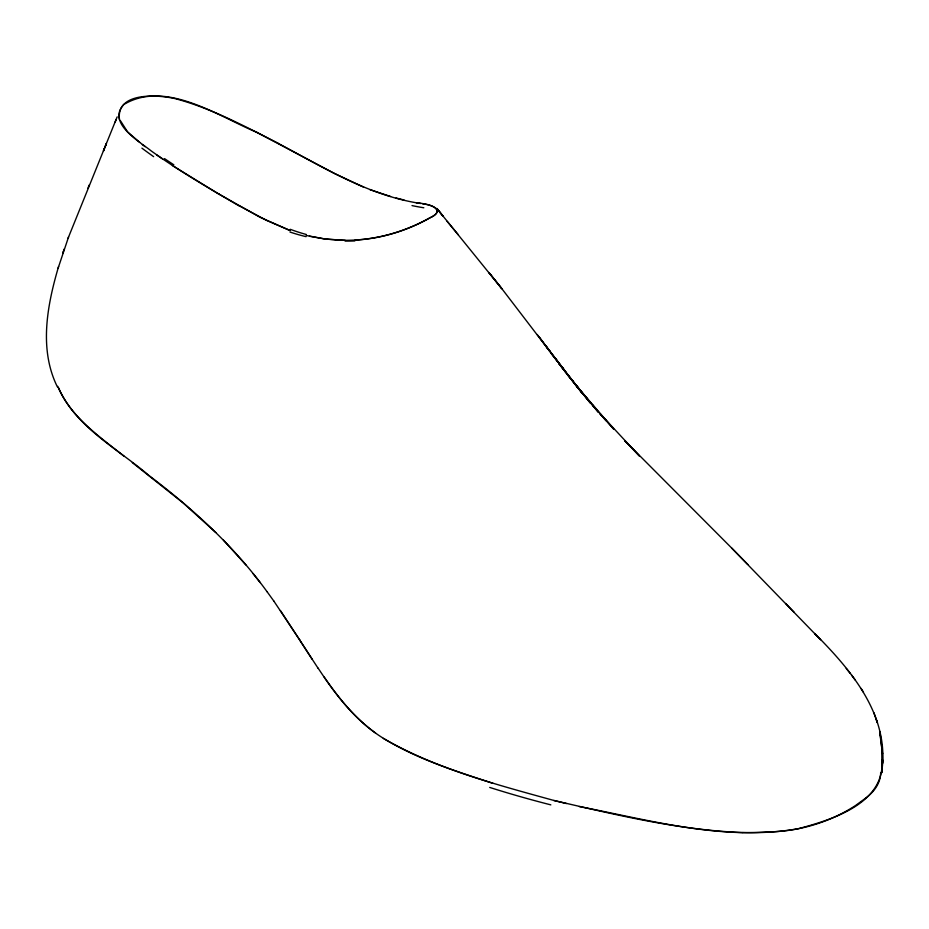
<?xml version="1.0" encoding="UTF-8"?>
<svg xmlns="http://www.w3.org/2000/svg" width="929" height="929" viewBox="0 0 929 929"><rect width="100%" height="100%" fill="white"/><g stroke="black" fill="none" stroke-linecap="round" stroke-linejoin="round"><path stroke-width="1.39" d="M882.074 769.189C888.914 714.006 850.604 669.623 814.675 633.462L820.632 639.744L731.68 548.052L624.776 440.729L639.338 455.942L599.913 413.521L613.674 429.082L574.436 383.503L598.218 412.081L585.003 396.033M880.692 772.545C880.622 783.066 874.154 791.763 866.072 797.79M58.132 268.144L68.572 236.93M58.585 266.53C47.228 305.118 38.728 349.049 57.343 386.801M63.323 251.678L62.847 253.187L64.182 249.042M68.038 238.323L117.159 116.891M115.161 122.059L116.171 119.458M104.454 148.431L103.444 151.021L106.429 143.496L105.418 146.016M87.895 188.262L89.3 184.883M865.549 798.22L855.47 805.559M854.877 805.954C829.748 822.107 800.252 831.072 770.373 831.873M355.006 240.088C380.89 238.753 406.333 230.88 428.966 218.361C449.822 208.549 426.167 203.497 416.204 202.719M345.228 240.321L325.603 239.113L306.21 235.455M742.817 832.581C678.82 830.108 616.124 814.861 553.963 800.484C495.714 784.366 435.991 768.806 383.282 738.381M335.404 240.007C367.617 242.016 400.213 234.213 428.432 218.663A15.468 2.717 -22.8 0 0 429.964 217.758C444.654 211.568 433.448 204.368 422.904 204.02M325.603 239.113L309.427 236.245M420.918 203.521C369.092 195.798 323.977 167.754 278.572 143.565M579.243 806.558C650.962 820.388 724.794 841.604 798.208 828.726C829.376 820.423 879.217 805.594 881.993 767.029M404.034 200.002L396.068 198.005M553.812 800.473L566.423 803.562M390.54 196.483L369.905 189.621M492.974 783.356C455.442 771.024 417.121 759.109 383.271 738.241C355.749 721.183 335.717 694.869 318.159 668.206M290.15 230.566L259.876 217.2L219.267 194.266M290.092 230.52L266.809 220.51L239.531 205.959M363.669 187.182L334.51 173.491L257.031 132.475M257.054 132.429C218.06 116.241 165.966 79.406 123.801 104.512C106.696 122.791 139.083 141.254 151.16 150.881C179.378 171.157 209.524 188.541 239.45 206.133M278.595 143.449C245.186 126.576 211.858 108.414 175.488 98.718C158.116 94.63 115.777 91.565 119.493 119.667M219.36 194.416L172.411 165.525M163.016 159.254L156.896 155.073M142.3 144.552L145.133 146.666M58.399 387.532C75.76 427.328 117.426 448.44 149.035 475.567C193.186 508.941 234.48 546.728 267.064 591.715M375.548 733.016C354.762 718.129 338.551 697.969 324.163 677.067M132.301 462.596L183.094 502.903L215.783 532.503M124.068 456.278C99.217 436.258 70.407 416.889 57.772 386.325M139.78 142.427L127.563 131.86L120.607 120.991M747.857 564.507L731.68 548.052M785.679 603.478L794.132 612.234M223.413 540.074L245.906 564.925M595.547 408.493L592.609 405.056L606.01 420.767M558.027 362.113L500.069 286.364L488.875 272.487L501.857 288.756L436.804 208.41L443.017 216.143L437.257 208.92M447.116 221.334L458.38 234.84M587.732 399.354L566.748 373.783L590.263 402.942L577.223 386.545M850.244 673.444L846.238 668.462M579.847 389.832L559.037 363.82L582.228 393.315L545.486 345.449L566.121 372.796L555.902 359.012M551.176 353.519L564.008 369.684L561.639 366.688M253.106 573.634L260.155 582.564M537.206 334.533L549.794 351.255L539.366 337.215M851.498 675.046L855.307 680.109M266.995 591.599L273.834 601.075M273.753 600.947L299.73 639.884M280.395 610.539L318.194 668.427M312.109 659.184L299.695 639.942M861.09 688.435L863.447 692.175M876.186 719.313L877.417 722.82L873.875 712.659M153.633 156.664A664.827 388.636 -1 0 1 141.916 148.152M306.291 234.48A276.238 204.856 81.1 0 1 290.266 229.3M354.855 240.936A282.474 209.095 -61.6 0 1 345.054 241.087M423.821 207.771A276.168 52.547 27.4 0 1 412.023 205.599M335.462 239.763A242.446 180.795 -61.8 0 1 325.626 238.916M306.094 236.651A281.069 208.247 81 0 1 289.964 232.029M173.851 164.816A680.342 385.268 0.9 0 1 164.514 158.604M770.362 831.803A181.41 97.557 -2.9 0 1 742.828 832.512M550.827 804.862A970.375 653.133 -8.1 0 1 489.711 787.432M882.504 759.817L881.853 772.707L882.236 750.295L882.55 763.441L882.504 759.817M880.367 735.385L879.67 731.657L882.527 753.976L880.367 735.385"/></g></svg>
